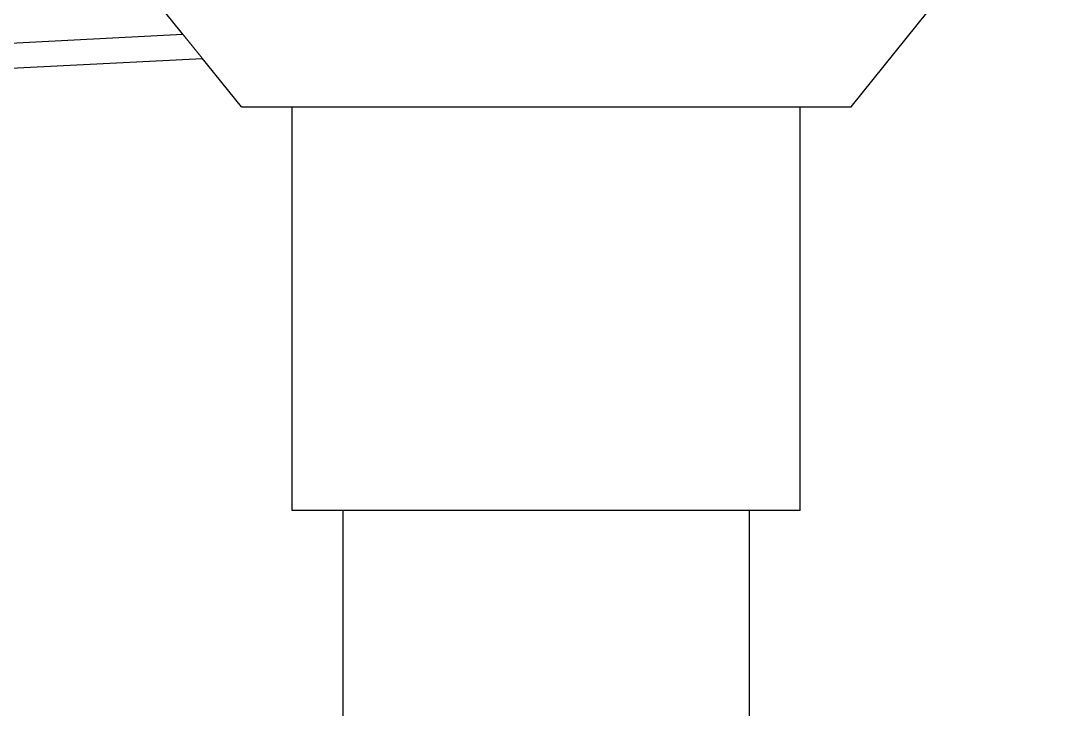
# Model space of a CAD drawing. Header units: millimetres. Extents: x 2336463 to 2579121, y 595385 to 778077.
# Drawn here: x 2525001.4 to 2525206.2, y 663741.8 to 663878.2 of the extents above; entities that cross this region are included whole.
import ezdxf

# ---------------------------------------------------------------- set-up
doc = ezdxf.new("R2010")
doc.units = ezdxf.units.MM
doc.header["$MEASUREMENT"] = 0
doc.linetypes.add('Wipeout_Contour', pattern=[1000, 0, -1000])
doc.layers.add('Интерьер - Мебель', color=7, linetype='Continuous')
doc.layers.add('Интерьер - Мебель_Ном._пера__62', color=7, linetype='Continuous', lineweight=25, true_color=0xaaaaaa)

msp = doc.modelspace()

# ---------------------------------------------------------------- wipeouts: each hides what was drawn before it
at = {"color": 254, "linetype": 'Wipeout_Contour', "lineweight": 0, "ltscale": 10443679.64259695}
msp.add_wipeout([(2525206.16, 663911.17), (2525004.9, 663911.17), (2525045.15, 663861.17), (2525165.91, 663861.17)], dxfattribs=at).dxf.layer = 'Интерьер - Мебель'
at = {"color": 254, "linetype": 'Wipeout_Contour', "lineweight": 0, "ltscale": 10443681.62289573}
msp.add_wipeout([(2525133.99, 663733.67), (2525145.78, 663733.67), (2525145.78, 663781.17), (2525133.99, 663781.17)], dxfattribs=at).dxf.layer = 'Интерьер - Мебель'

# ---------------------------------------------------------------- next in the draw order: linework, layer by layer
at = {"layer": 'Интерьер - Мебель_Ном._пера__62', "color": 253, "linetype": 'Continuous', "lineweight": 25, "true_color": 0xaaaaaa}
msp.add_line((2525165.91, 663861.17), (2525206.16, 663911.17), dxfattribs=at)

# ---------------------------------------------------------------- next in the draw order: wipeouts: each hides what was drawn before it
at = {"color": 254, "linetype": 'Wipeout_Contour', "lineweight": 0, "ltscale": 10443118.6032082}
msp.add_wipeout([(2524894.14, 663868.31), (2524894.4, 663863.32), (2525037.42, 663870.76), (2525033.55, 663875.57)], dxfattribs=at).dxf.layer = 'Интерьер - Мебель'
at = {"color": 254, "linetype": 'Wipeout_Contour', "lineweight": 0, "ltscale": 10443779.683183}
msp.add_wipeout([(2525141.11, 663781.17), (2525155.85, 663781.17), (2525155.85, 663861.17), (2525141.11, 663861.17)], dxfattribs=at).dxf.layer = 'Интерьер - Мебель'
at = {"color": 254, "linetype": 'Wipeout_Contour', "lineweight": 0, "ltscale": 10443603.76057217}
msp.add_wipeout([(2525105.53, 663733.67), (2525133.99, 663733.67), (2525133.99, 663781.17), (2525105.53, 663781.17)], dxfattribs=at).dxf.layer = 'Интерьер - Мебель'

# ---------------------------------------------------------------- next in the draw order: linework, layer by layer
at = {"layer": 'Интерьер - Мебель_Ном._пера__62', "color": 253, "linetype": 'Continuous', "lineweight": 25, "true_color": 0xaaaaaa}
for p, q in [((2525045.15, 663861.17), (2525004.9, 663911.17)), ((2524894.14, 663868.31), (2525033.55, 663875.57)), ((2524894.4, 663863.32), (2525037.42, 663870.76)), ((2525155.85, 663781.17), (2525155.85, 663861.17)), ((2525145.78, 663733.67), (2525145.78, 663781.17))]:
    msp.add_line(p, q, dxfattribs=at)

# ---------------------------------------------------------------- next in the draw order: wipeouts: each hides what was drawn before it
at = {"color": 254, "linetype": 'Wipeout_Contour', "lineweight": 0, "ltscale": 10443493.64667714}
msp.add_wipeout([(2525077.07, 663733.67), (2525105.53, 663733.67), (2525105.53, 663781.17), (2525077.07, 663781.17)], dxfattribs=at).dxf.layer = 'Интерьер - Мебель'

# ---------------------------------------------------------------- next in the draw order: wipeouts: each hides what was drawn before it
at = {"color": 254, "linetype": 'Wipeout_Contour', "lineweight": 0, "ltscale": 10443682.35587082}
msp.add_wipeout([(2525105.53, 663861.17), (2525105.53, 663781.17), (2525141.11, 663781.17), (2525141.11, 663861.17)], dxfattribs=at).dxf.layer = 'Интерьер - Мебель'
at = {"color": 254, "linetype": 'Wipeout_Contour', "lineweight": 0, "ltscale": 10443415.78443695}
msp.add_wipeout([(2525065.28, 663733.67), (2525077.07, 663733.67), (2525077.07, 663781.17), (2525065.28, 663781.17)], dxfattribs=at).dxf.layer = 'Интерьер - Мебель'

# ---------------------------------------------------------------- next in the draw order: linework, layer by layer
at = {"layer": 'Интерьер - Мебель_Ном._пера__62', "color": 253, "linetype": 'Continuous', "lineweight": 25, "true_color": 0xaaaaaa}
msp.add_line((2525155.85, 663781.17), (2525141.11, 663781.17), dxfattribs=at)

# ---------------------------------------------------------------- next in the draw order: wipeouts: each hides what was drawn before it
at = {"color": 254, "linetype": 'Wipeout_Contour', "lineweight": 0, "ltscale": 10443544.71435649}
msp.add_wipeout([(2525069.95, 663861.17), (2525069.95, 663781.17), (2525105.53, 663781.17), (2525105.53, 663861.17)], dxfattribs=at).dxf.layer = 'Интерьер - Мебель'

# ---------------------------------------------------------------- next in the draw order: linework, layer by layer
at = {"layer": 'Интерьер - Мебель_Ном._пера__62', "color": 253, "linetype": 'Continuous', "lineweight": 25, "true_color": 0xaaaaaa}
msp.add_line((2525141.11, 663781.17), (2525105.53, 663781.17), dxfattribs=at)

# ---------------------------------------------------------------- next in the draw order: wipeouts: each hides what was drawn before it
at = {"color": 254, "linetype": 'Wipeout_Contour', "lineweight": 0, "ltscale": 10443447.38717235}
msp.add_wipeout([(2525055.21, 663781.17), (2525069.95, 663781.17), (2525069.95, 663861.17), (2525055.21, 663861.17)], dxfattribs=at).dxf.layer = 'Интерьер - Мебель'

# ---------------------------------------------------------------- next in the draw order: linework, layer by layer
at = {"layer": 'Интерьер - Мебель_Ном._пера__62', "color": 253, "linetype": 'Continuous', "lineweight": 25, "true_color": 0xaaaaaa}
for p, q in [((2525045.15, 663861.17), (2525165.91, 663861.17)), ((2525055.21, 663781.17), (2525055.21, 663861.17)), ((2525069.95, 663781.17), (2525055.21, 663781.17)), ((2525065.28, 663733.67), (2525065.28, 663781.17)), ((2525105.53, 663781.17), (2525069.95, 663781.17))]:
    msp.add_line(p, q, dxfattribs=at)

doc.saveas('drawing.dxf')
